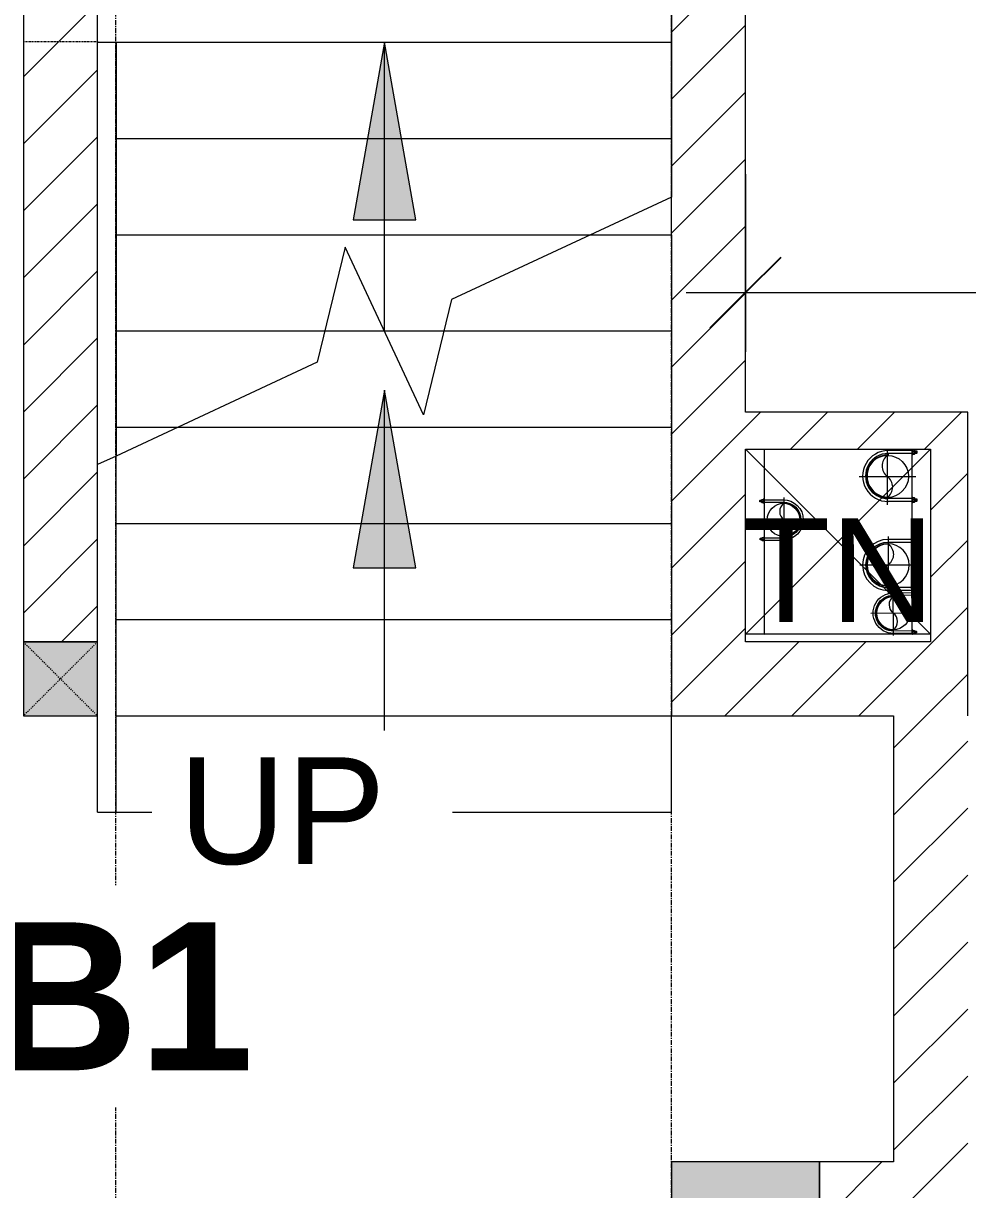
# Model space of a CAD drawing. Header units: millimetres. Extents: x 962 to 241049, y -15958 to 84407.
# Drawn here: x 107381 to 109932, y 73237 to 76388 of the extents above; entities that cross this region are included whole.
import ezdxf

# ---------------------------------------------------------------- set-up
doc = ezdxf.new("R2010")
doc.units = ezdxf.units.MM
for name, pattern in [('Dash', [6, 3, -3]), ('Grid Line', [22.225, 12.7, -3.175, 3.175, -3.175]), ('IMPORT-CENTER _3_', [10.16, 6.35, -1.27, 1.27, -1.27]), ('Overhead', [3.96875, 2.38125, -1.5875])]:
    doc.linetypes.add(name, pattern=pattern)
for name, color, linetype, lineweight in [('0-1', 7, 'Continuous', 5), ('0-2', 250, 'Continuous', 9), ('A-ANNO-DIMS', 211, 'Continuous', 9), ('A-ANNO-DIMS-160', 211, 'Continuous', 9), ('A-FLOR-1', 250, 'Continuous', 9), ('A-FLOR-HRAL', 11, 'Continuous', 9), ('A-WALL', 113, 'Continuous', 9), ('A-WALL-3', 113, 'Continuous', 18), ('A-WALL-PATT-2', 111, 'Continuous', 9), ('G-ANNO-TEXT-1', 7, 'Continuous', 9), ('G-IMPT', 8, 'Continuous', 9), ('G-IMPT-2', 8, 'IMPORT-CENTER _3_', 9), ('M-EQPM', 50, 'Continuous', 9), ('S-COLS', 52, 'Continuous', 9), ('S-COLS-1', 52, 'Continuous', 5), ('S-COLS-2', 7, 'Continuous', 18), ('S-COLS-6', 52, 'Continuous', 18), ('S-COLS-7', 52, 'Dash', 9), ('S-COLS-HDLN', 52, 'Dash', 9), ('S-GRID-1', 1, 'Grid Line', 9), ('S-STRS', 31, 'Continuous', 9), ('S-STRS-ANNO', 31, 'Continuous', 9), ('S-STRS-IDEN', 31, 'Continuous', 9), ('S-STRS-MBND', 31, 'Overhead', 9), ('S-STRS-MBND-1', 31, 'Continuous', 9)]:
    doc.layers.add(name, color=color, linetype=linetype, lineweight=lineweight)
doc.styles.add('Arial', font='arial_0.ttf', dxfattribs={"height": 288})
doc.styles.add('Arial_10', font='arial_0.ttf', dxfattribs={"height": 280})
doc.styles.add('Arial_B_4', font='arialbd_0.ttf', dxfattribs={"height": 400})
doc.styles.add('UTM Avo', font='UTM Avo.ttf', dxfattribs={"width": 0.9, "height": 400})
doc.dimstyles.new('1_Dim_chi_tiet_2_5_1', dxfattribs={"dimscale": 304.8, "dimtxt": 399.720379, "dimasz": 0.629921, "dimexe": 0.524934, "dimexo": 0.0625, "dimgap": 0.052493, "dimtad": 1, "dimdec": 0, "dimrnd": 5, "dimzin": 0, "dimdsep": 46, "dimtxsty": 'UTM Avo', "dimblk1": 'OBLIQUE', "dimblk2": 'OBLIQUE', "dimsah": 1, "dimcen": 0.09, "dimdle": 0.524934, "dimazin": 0, "dimtfac": 1, "dimtdec": 4, "dimtix": 1, "dimtmove": 0, "dimatfit": 3, "dimfxl": 1.049869, "dimfxlon": 1, "dimtvp": 1, "dimtolj": 1, "dimtzin": 0, "dimarcsym": 2})
pattern_1 = [(45, (63179.03, 0), (-90.50967, 90.50967), [])]

# ---------------------------------------------------------------- blocks, each defined once
blk = doc.blocks.new('NCV_TKTC_KET CAU_rvt-1-TKCS_MB TẦNG 1')
at = {"layer": 'S-COLS-1'}
blk.add_hatch(color=256, dxfattribs=at).paths.add_polyline_path([(46352.6, 73111.9), (46352.6, 73311.9), (45952.6, 73311.9), (45952.6, 73111.9)])
at = {"layer": 'A-FLOR-1'}
for p, q in [((44453, 76336.9), (45952.6, 76336.9)), ((46152.6, 74737.4), (46152.6, 75237.4)), ((46652.6, 74737.4), (46152.6, 74737.4))]:
    blk.add_line(p, q, dxfattribs=at)
at = {"layer": 'S-COLS-2'}
for p, q in [((45952.6, 73311.9), (45952.6, 73111.9)), ((46352.6, 73311.9), (45952.6, 73311.9)), ((46352.6, 73111.9), (46352.6, 73311.9))]:
    blk.add_line(p, q, dxfattribs=at)
blk = doc.blocks.new('Top Rail Type - Top Rail_Internal_-1529855-TKCS_MB TẦNG 1')
at = {"layer": 'A-FLOR-HRAL'}
for p, q in [((44403, 76336.9), (44453, 76336.9)), ((44403, 75195.7), (44403, 76336.9)), ((44453, 76336.9), (44453, 75219))]:
    blk.add_line(p, q, dxfattribs=at)
blk = doc.blocks.new('Top Rail Type - Top Rail_Internal_-V124-TKCS_MB TẦNG 1')
at = {"layer": 'A-FLOR-HRAL'}
for p, q in [((44403, 76336.9), (44453, 76336.9)), ((44403, 75195.7), (44403, 76336.9)), ((44453, 75219), (44453, 76336.9))]:
    blk.add_line(p, q, dxfattribs=at)
blk = doc.blocks.new('Top Rail Type - Top Rail_Internal_-1747916-TKCS_MB TẦNG 1')
at = {"layer": 'A-FLOR-HRAL'}
for p, q in [((44453, 75219), (44403, 75195.7)), ((44453, 74256.9), (44453, 75219)), ((44403, 74256.9), (44403, 75195.7)), ((44403, 74256.9), (44453, 74256.9))]:
    blk.add_line(p, q, dxfattribs=at)
blk = doc.blocks.new('TKTC_XREF_251221_MB TANG 1 - TKTC_XREF_260130_MB TANG 1_dwg_CUM U_DN100-4202115-TKCS_MB TẦNG 1')
at = {"layer": 'G-IMPT'}
blk.add_hatch(color=256, dxfattribs=at).paths.add_polyline_path([(0, -61), (0, -57), (14.8, -55.1), (28.5, -49.4), (40.3, -40.3), (49.4, -28.5), (55.1, -14.8), (57, 0), (55.1, 14.8), (49.4, 28.5), (40.3, 40.3), (28.5, 49.4), (14.8, 55.1), (0, 57), (0, 61), (15.8, 58.9), (30.5, 52.8), (43.1, 43.1), (52.8, 30.5), (58.9, 15.8), (61, 0), (58.9, -15.8), (52.8, -30.5), (43.1, -43.1), (30.5, -52.8), (15.8, -58.9)])
for p, q in [((-79.1, 66.6), (-79.1, 63.4)), ((-76.6, 66.6), (-76.6, 63.4)), ((-74.6, 66.6), (-74.6, 63.4)), ((-72.7, 69.3), (-72.7, 60.7)), ((-66.9, 67.9), (-71.7, 67.9)), ((-66.9, 62.1), (-71.7, 62.1)), ((-65, 69), (0, 69)), ((-79.1, -63.4), (-79.1, -66.6)), ((-76.6, -63.4), (-76.6, -66.6)), ((-74.6, -63.4), (-74.6, -66.6)), ((-72.7, -60.7), (-72.7, -69.3)), ((-66.9, -62.1), (-71.7, -62.1)), ((-66.9, -67.9), (-71.7, -67.9)), ((-65, -69), (0, -69))]:
    blk.add_line(p, q, dxfattribs=at)
at = {"layer": 'G-IMPT', "flags": 128}
for points in [[(-72.7, 67.6), (-78.1, 67.6), (-78.1, 62.4), (-72.7, 62.4)], [(-71.7, 59.2), (-66.9, 59.2), (-66.9, 70.8), (-71.7, 70.8)], [(-66.9, 70.8), (-66.9, 72.7), (-65, 72.7), (-65, 57.3), (-66.9, 57.3), (-66.9, 59.2)], [(-65, 61), (0, 61), (0, 57)], [(-72.7, -62.4), (-78.1, -62.4), (-78.1, -67.6), (-72.7, -67.6)], [(-71.7, -70.8), (-66.9, -70.8), (-66.9, -59.2), (-71.7, -59.2)], [(-66.9, -59.2), (-66.9, -57.3), (-65, -57.3), (-65, -72.7), (-66.9, -72.7), (-66.9, -70.8)], [(-65, -61), (0, -61), (0, -57)]]:
    blk.add_lwpolyline(points, dxfattribs=at)
at = {"layer": 'G-IMPT'}
for centre, radius, start, end in [((-78.1, 66.6), 0.96, 90, 180), ((-78.1, 63.4), 0.96, 180, 270), ((-71.1, 69.3), 1.56, 112.6199, 247.3801), ((-67.9, 65), 4.8, 143.1301, 216.8699), ((-71.1, 60.7), 1.56, 112.6199, 247.3801), ((0, 0), 69, 270, 90), ((0, 0), 61, 270, 90), ((0, 0), 57, 270, 90), ((-78.1, -63.4), 0.96, 90, 180), ((-78.1, -66.6), 0.96, 180, 270), ((-71.1, -60.7), 1.56, 112.6199, 247.3801), ((-67.9, -65), 4.8, 143.1301, 216.8699), ((-71.1, -69.3), 1.56, 112.6199, 247.3801)]:
    blk.add_arc(centre, radius, start, end, dxfattribs=at)
blk = doc.blocks.new('TKTC_XREF_251221_MB TANG 1 - TKTC_XREF_260130_MB TANG 1_dwg_$cc-4202117-TKCS_MB TẦNG 1')
at = {"layer": 'G-IMPT'}
blk.add_circle((0, 0), 0.5, dxfattribs=at)
for centre, radius, start, end in [((0, 0), 0.5, 90, 270), ((0.188, 0.25), 0.313, 126.8699, 233.1301), ((-0.188, -0.25), 0.313, 306.8699, 53.1301)]:
    blk.add_arc(centre, radius, start, end, dxfattribs=at)
at = {"layer": 'G-IMPT-2'}
for p, q in [((0, -0.673), (0, 0.673)), ((-0.673, 0), (0.673, 0))]:
    blk.add_line(p, q, dxfattribs=at)
blk = doc.blocks.new('TKTC_XREF_251221_MB TANG 1 - TKTC_XREF_260130_MB TANG 1_dwg_$cc-V178-TKCS_MB TẦNG 1')
at = {"layer": 'G-IMPT'}
blk.add_circle((0, 0), 0.5, dxfattribs=at)
for centre, radius, start, end in [((0, 0), 0.5, 90, 270), ((0.188, 0.25), 0.313, 126.8699, 233.1301), ((-0.188, -0.25), 0.313, 306.8699, 53.1301)]:
    blk.add_arc(centre, radius, start, end, dxfattribs=at)
at = {"layer": 'G-IMPT-2'}
for p, q in [((0, -0.673), (0, 0.647)), ((-0.673, 0), (0.673, 0))]:
    blk.add_line(p, q, dxfattribs=at)
blk = doc.blocks.new('TKTC_XREF_251221_MB TANG 1 - TKTC_XREF_260130_MB TANG 1_dwg_$cc-4202118-TKCS_MB TẦNG 1')
at = {"layer": 'G-IMPT'}
blk.add_circle((0, 0), 0.5, dxfattribs=at)
for centre, radius, start, end in [((0, 0), 0.5, 90, 270), ((0.188, 0.25), 0.313, 126.8699, 233.1301), ((-0.188, -0.25), 0.313, 306.8699, 53.1301)]:
    blk.add_arc(centre, radius, start, end, dxfattribs=at)
at = {"layer": 'G-IMPT-2'}
for p, q in [((0, -0.673), (0, 0.673)), ((-0.673, 0), (0.673, 0))]:
    blk.add_line(p, q, dxfattribs=at)
blk = doc.blocks.new('TKTC_XREF_251221_MB TANG 1 - TKTC_XREF_260130_MB TANG 1_dwg_$cc-4202122-TKCS_MB TẦNG 1')
at = {"layer": 'G-IMPT'}
blk.add_circle((0, 0), 0.5, dxfattribs=at)
for centre, radius, start, end in [((0, 0), 0.5, 90, 270), ((0.188, 0.25), 0.313, 126.8699, 233.1301), ((-0.188, -0.25), 0.313, 306.8699, 53.1301)]:
    blk.add_arc(centre, radius, start, end, dxfattribs=at)
at = {"layer": 'G-IMPT-2'}
for p, q in [((0, -0.673), (0, 0.673)), ((-0.673, 0), (0.673, 0))]:
    blk.add_line(p, q, dxfattribs=at)
blk = doc.blocks.new('TKTC_XREF_251221_MB TANG 1 - TKTC_XREF_260130_MB TANG 1_dwg_CUM U_DN100-4202112-TKCS_MB TẦNG 1')
at = {"layer": 'G-IMPT'}
blk.add_hatch(color=256, dxfattribs=at).paths.add_polyline_path([(0, 61), (0, 57), (14.8, 55.1), (28.5, 49.4), (40.3, 40.3), (49.4, 28.5), (55.1, 14.8), (57, 0), (55.1, -14.8), (49.4, -28.5), (40.3, -40.3), (28.5, -49.4), (14.8, -55.1), (0, -57), (0, -61), (15.8, -58.9), (30.5, -52.8), (43.1, -43.1), (52.8, -30.5), (59.7, -9.6), (61, 0), (58.9, 15.8), (52.8, 30.5), (43.1, 43.1), (30.5, 52.8), (15.8, 58.9)])
for p, q in [((-79.1, 66.6), (-79.1, 63.4)), ((-76.6, 66.6), (-76.6, 63.4)), ((-74.6, 66.6), (-74.6, 63.4)), ((-72.7, 69.3), (-72.7, 60.7)), ((-66.9, 67.9), (-71.7, 67.9)), ((-65, 69), (0, 69)), ((-66.9, 62.1), (-71.7, 62.1)), ((-72.7, -60.7), (-72.7, -69.3)), ((-66.9, -62.1), (-71.7, -62.1)), ((-79.1, -63.4), (-79.1, -66.6)), ((-76.6, -63.4), (-76.6, -66.6)), ((-74.6, -63.4), (-74.6, -66.6)), ((-66.9, -67.9), (-71.7, -67.9)), ((-65, -69), (0, -69))]:
    blk.add_line(p, q, dxfattribs=at)
at = {"layer": 'G-IMPT', "flags": 128}
for points in [[(-72.7, 67.6), (-78.1, 67.6), (-78.1, 62.4), (-72.7, 62.4)], [(-71.7, 59.2), (-66.9, 59.2), (-66.9, 70.8), (-71.7, 70.8)], [(-66.9, 70.8), (-66.9, 72.7), (-65, 72.7), (-65, 57.3), (-66.9, 57.3), (-66.9, 59.2)], [(-65, 61), (0, 61), (0, 57)], [(-72.7, -62.4), (-78.1, -62.4), (-78.1, -67.6), (-72.7, -67.6)], [(-71.7, -70.8), (-66.9, -70.8), (-66.9, -59.2), (-71.7, -59.2)], [(-66.9, -59.2), (-66.9, -57.3), (-65, -57.3), (-65, -72.7), (-66.9, -72.7), (-66.9, -70.8)], [(-65, -61), (0, -61), (0, -57)]]:
    blk.add_lwpolyline(points, dxfattribs=at)
at = {"layer": 'G-IMPT'}
for centre, radius, start, end in [((-78.1, 66.6), 0.96, 90, 180), ((-78.1, 63.4), 0.96, 180, 270), ((-71.1, 69.3), 1.56, 112.6199, 247.3801), ((-67.9, 65), 4.8, 143.1301, 216.8699), ((0, 0), 69, 270, 90), ((-71.1, 60.7), 1.56, 112.6199, 247.3801), ((0, 0), 61, 270, 90), ((0, 0), 57, 270, 90), ((-78.1, -63.4), 0.96, 90, 180), ((-71.1, -60.7), 1.56, 112.6199, 247.3801), ((-67.9, -65), 4.8, 143.1301, 216.8699), ((-78.1, -66.6), 0.96, 180, 270), ((-71.1, -69.3), 1.56, 112.6199, 247.3801)]:
    blk.add_arc(centre, radius, start, end, dxfattribs=at)
blk = doc.blocks.new('TKTC_XREF_251221_MB TANG 1 - TKTC_XREF_260130_MB TANG 1_dwg-4202109-TKCS_MB TẦNG 1')
at = {"layer": 'G-IMPT', "flags": 128}
for points in [[(-156999.1, -326109.3), (-156949.1, -326109.7), (-156949.1, -326609.5), (-156998.9, -326609.2), (-156998.9, -326109.3)], [(-156549.2, -326109.3), (-156499.2, -326109.7), (-156499.2, -326609.5), (-156548.9, -326609.2), (-156548.9, -326109.3)]]:
    blk.add_lwpolyline(points, dxfattribs=at)
for name, p, xscale, yscale, zscale, rotation in [('TKTC_XREF_251221_MB TANG 1 - TKTC_XREF_260130_MB TANG 1_dwg_$cc-V178-TKCS_MB TẦNG 1', (-156615.8, -326182.8), 113.7150000000092, 113.7150000000092, 113.7150000000092, 359.9990086636432), ('TKTC_XREF_251221_MB TANG 1 - TKTC_XREF_260130_MB TANG 1_dwg_CUM U_DN100-4202112-TKCS_MB TẦNG 1', (-156614, -326181.8), 0.9975000000000005, 0.9975000000000005, 0.9975000000000005, 180.000991338195), ('TKTC_XREF_251221_MB TANG 1 - TKTC_XREF_260130_MB TANG 1_dwg_$cc-4202118-TKCS_MB TẦNG 1', (-156895.4, -326300.2), 90.00000000005119, 90.00000000005119, 90.00000000005119, 180.3740267799373), ('TKTC_XREF_251221_MB TANG 1 - TKTC_XREF_260130_MB TANG 1_dwg_CUM U_DN100-4202112-TKCS_MB TẦNG 1', (-156613.9, -326421.9), 0.9974999999999965, 0.9974999999999965, 0.9974999999999965, 180.0009913385626), ('TKTC_XREF_251221_MB TANG 1 - TKTC_XREF_260130_MB TANG 1_dwg_$cc-4202117-TKCS_MB TẦNG 1', (-156600, -326552.1), 90.00000000005119, 90.00000000005119, 90.00000000005119, 0.3740267799372842)]:
    blk.add_blockref(name, p, dxfattribs=dict(xscale=xscale, yscale=yscale, zscale=zscale, rotation=rotation))
at = {"extrusion": (0, 0, -1)}
for name, p, xscale, yscale, zscale, rotation in [('TKTC_XREF_251221_MB TANG 1 - TKTC_XREF_260130_MB TANG 1_dwg_CUM U_DN100-4202115-TKCS_MB TẦNG 1', (156897.4, -326300.2), 0.7894736842105242, 0.7894736842105242, -0.7894736842105242, 179.6259732184666), ('TKTC_XREF_251221_MB TANG 1 - TKTC_XREF_260130_MB TANG 1_dwg_$cc-4202122-TKCS_MB TẦNG 1', (156613.9, -326421.9), 113.7150000000092, 113.7150000000092, -113.7150000000092, 179.9990086636432), ('TKTC_XREF_251221_MB TANG 1 - TKTC_XREF_260130_MB TANG 1_dwg_CUM U_DN100-4202115-TKCS_MB TẦNG 1', (156600, -326552.2), 0.7894736842105242, 0.7894736842105242, -0.7894736842105242, 359.6259732184666)]:
    blk.add_blockref(name, p, dxfattribs=dict(at, xscale=xscale, yscale=yscale, zscale=zscale, rotation=rotation))
blk = doc.blocks.new('TKTC_XREF_251221_MB TANG 1 - TKTC_XREF_251221_MB TANG 1-2038492-TKCS_MB TẦNG 1')
blk.add_blockref('TKTC_XREF_251221_MB TANG 1 - TKTC_XREF_260130_MB TANG 1_dwg-4202109-TKCS_MB TẦNG 1', (169499.1, 384109.7))
blk = doc.blocks.new('G1_SOF - BO TRU - 200x200-3050151-TKCS_MB TẦNG 1')
at = {"layer": 'S-COLS-HDLN'}
for p, q in [((-100, 100), (100, -100)), ((100, 100), (-100, -100))]:
    blk.add_line(p, q, dxfattribs=at)
blk = doc.blocks.new('DIMBLOCK366-TKCS_MB TẦNG 1')
at = {"layer": 'A-ANNO-DIMS-160'}
for p, q in [((109331.6, 75980.5), (109331.6, 75500.5)), ((109331.6, 75660.5), (109331.6, 75980.5)), ((117931.6, 75980.5), (117931.6, 75500.5)), ((117931.6, 75660.5), (117931.6, 75980.5)), ((109171.6, 75660.5), (118091.6, 75660.5))]:
    blk.add_line(p, q, dxfattribs=at)
at = {"layer": 'A-ANNO-DIMS-160', "lineweight": 25}
for p, q in [((109331.6, 75660.5), (109427.6, 75756.5)), ((117931.6, 75660.5), (118027.6, 75756.5)), ((109331.6, 75660.5), (109235.6, 75564.5)), ((117931.6, 75660.5), (117835.6, 75564.5))]:
    blk.add_line(p, q, dxfattribs=at)
at = {"layer": 'A-ANNO-DIMS-160', "color": 0, "insert": (113083.8, 76180.1), "char_height": 400, "width": 1314.636, "attachment_point": 1, "line_spacing_factor": 1.110334, "style": 'UTM Avo'}
blk.add_mtext('8600', dxfattribs=at)
blk = doc.blocks.new('_Oblique')
at = {"color": 0, "linetype": 'ByBlock', "lineweight": -2}
blk.add_line((-0.5, -0.5), (0.5, 0.5), dxfattribs=at)

msp = doc.modelspace()

# ---------------------------------------------------------------- hatches: boundary and pattern name
at = {"layer": 'A-WALL-PATT-2'}
h = msp.add_hatch(dxfattribs=at)
h.set_pattern_fill('FP_1', color=256, style=0, pattern_type=2)
h.set_pattern_definition(pattern_1)
h.paths.add_polyline_path([(107381.6, 74716.9), (107581.6, 74716.9), (107581.6, 78036.9), (107381.6, 78036.9), (107381.6, 75467.3)])
h = msp.add_hatch(dxfattribs=at)
h.set_pattern_fill('FP_1', color=256, style=0, pattern_type=2)
h.set_pattern_definition(pattern_1)
h.paths.add_polyline_path([(109131.6, 74516.9), (109331.6, 74516.9), (109331.6, 77936.9), (109131.6, 77936.9), (109131.6, 74938.2)])
h = msp.add_hatch(dxfattribs=at)
h.set_pattern_fill('FP_1', color=256, style=0, pattern_type=2)
h.set_pattern_definition(pattern_1)
h.paths.add_polyline_path([(109831.6, 75237.4), (109831.6, 75337.4), (109331.6, 75337.4), (109331.6, 75237.4), (109622.4, 75237.4)])
h = msp.add_hatch(dxfattribs=at)
h.set_pattern_fill('FP_1', color=256, style=0, pattern_type=2)
h.set_pattern_definition(pattern_1)
h.paths.add_polyline_path([(109831.6, 74516.9), (109931.6, 74516.9), (109931.6, 75337.4), (109831.6, 75337.4), (109831.6, 74673.7)])
h = msp.add_hatch(dxfattribs=at)
h.set_pattern_fill('FP_1', color=256, style=0, pattern_type=2)
h.set_pattern_definition(pattern_1)
h.paths.add_polyline_path([(109331.6, 74516.9), (109831.6, 74516.9), (109831.6, 74716.9), (109331.6, 74716.9)])
h = msp.add_hatch(dxfattribs=at)
h.set_pattern_fill('FP_1', color=256, style=0, pattern_type=2)
h.set_pattern_definition(pattern_1)
h.paths.add_polyline_path([(109931.6, 70036.9), (109931.6, 70195.3), (109731.6, 70195.3), (109731.6, 70036.9)])
h.paths.add_polyline_path([(109931.6, 71285.3), (109931.6, 71511.9), (109731.6, 71511.9), (109731.6, 71285.3)])
h.paths.add_polyline_path([(109731.6, 71711.9), (109931.6, 71711.9), (109931.6, 74516.9), (109731.6, 74516.9), (109731.6, 72292.8)])
h = msp.add_hatch(dxfattribs=at)
h.set_pattern_fill('FP_1', color=256, style=0, pattern_type=2)
h.set_pattern_definition(pattern_1)
h.paths.add_polyline_path([(109531.6, 73111.9), (109731.6, 73111.9), (109731.6, 73311.9), (109531.6, 73311.9)])
at = {"layer": 'S-COLS-1'}
msp.add_hatch(color=256, dxfattribs=at).paths.add_polyline_path([(107581.6, 74516.9), (107581.6, 74716.9), (107381.6, 74716.9), (107381.6, 74516.9)])
at = {"layer": 'S-STRS-ANNO'}
for points in [[(108441.2, 75856.9), (108356.6, 76336.9), (108272, 75856.9)], [(108441.2, 74916.9), (108356.6, 75396.9), (108272, 74916.9)], [(108356.6, 74176.9), (108399.8, 74189.6), (108429.4, 74223.7), (108435.8, 74268.3), (108417.1, 74309.3), (108379.1, 74333.7), (108334.1, 74333.7), (108296.1, 74309.3), (108277.4, 74268.3), (108283.8, 74223.7), (108313.3, 74189.6)]]:
    msp.add_hatch(color=256, dxfattribs=at).paths.add_polyline_path(points)
h = msp.add_hatch(color=256, dxfattribs=at)
edge = h.paths.add_edge_path()
edge.add_arc((108356.6, 74256.9), 80, 0, 360)

# ---------------------------------------------------------------- linework, layer by layer
at = {"layer": '0-2'}
for p, q in [((109331.7, 75237.4), (109831.6, 74737.4)), ((109831.6, 75237.4), (109331.7, 74737.4)), ((109331.7, 74737.4), (109331.7, 75237.4)), ((109831.6, 74737.4), (109331.7, 74737.4))]:
    msp.add_line(p, q, dxfattribs=at)
at = {"layer": 'A-WALL'}
msp.add_line((107381.6, 74716.9), (107581.6, 74716.9), dxfattribs=at)
at = {"layer": 'A-WALL-3'}
for p, q in [((107381.6, 78036.9), (107381.6, 74716.9)), ((107581.6, 74716.9), (107581.6, 78036.9)), ((109131.6, 77936.9), (109131.6, 75918.3)), ((109331.6, 75337.4), (109331.6, 77936.9)), ((109131.6, 75816.9), (109131.6, 74516.9)), ((109931.6, 75337.4), (109331.6, 75337.4)), ((109931.6, 74516.9), (109931.6, 75337.4)), ((109331.6, 74716.9), (109331.6, 75237.4)), ((109331.6, 75237.4), (109831.6, 75237.4)), ((109831.6, 75237.4), (109831.6, 74716.9)), ((109831.6, 74716.9), (109331.6, 74716.9)), ((109131.6, 74516.9), (109731.6, 74516.9)), ((109731.6, 74516.9), (109731.6, 73311.9)), ((109731.6, 73311.9), (109531.6, 73311.9)), ((109531.6, 73311.9), (109531.6, 73111.9))]:
    msp.add_line(p, q, dxfattribs=at)
at = {"layer": 'S-COLS'}
msp.add_line((107581.6, 74716.9), (107381.6, 74716.9), dxfattribs=at)
at = {"layer": 'S-COLS-6'}
for p, q in [((107381.6, 74716.9), (107381.6, 74516.9)), ((107581.6, 74516.9), (107581.6, 74716.9)), ((107381.6, 74516.9), (107581.6, 74516.9))]:
    msp.add_line(p, q, dxfattribs=at)
at = {"layer": 'S-GRID-1'}
for p, q in [((107631.6, 15532), (107631.6, 78459.2)), ((109131.6, 15532), (109131.6, 78459.2))]:
    msp.add_line(p, q, dxfattribs=at)
at = {"layer": 'S-STRS'}
for p, q in [((107632, 76336.9), (109131.6, 76336.9)), ((107632, 76076.9), (109131.6, 76076.9)), ((109131.6, 75816.9), (109131.6, 75918.3)), ((107632, 75816.9), (108914.2, 75816.9)), ((108914.2, 75816.9), (109131.6, 75816.9)), ((107632, 75556.9), (108195.9, 75556.9)), ((108195.9, 75556.9), (108356.6, 75556.9)), ((108356.6, 75556.9), (108517.3, 75556.9)), ((108517.3, 75556.9), (109131.6, 75556.9)), ((107632, 75296.9), (107799, 75296.9)), ((107799, 75296.9), (109131.6, 75296.9)), ((107632, 75036.9), (109131.6, 75036.9)), ((107632, 74776.9), (109131.6, 74776.9)), ((107581.6, 74256.9), (107581.6, 74516.9)), ((107632, 74516.9), (109131.6, 74516.9)), ((109131.6, 74256.9), (109131.6, 74516.9)), ((107632, 74256.9), (109131.6, 74256.9))]:
    msp.add_line(p, q, dxfattribs=at)
at = {"layer": 'S-STRS-ANNO'}
for p, q in [((108356.6, 76336.9), (108272, 75856.9)), ((108356.6, 76076.9), (108356.6, 76336.9)), ((108441.2, 75856.9), (108356.6, 76336.9)), ((108356.6, 75816.9), (108356.6, 76076.9)), ((108272, 75856.9), (108441.2, 75856.9)), ((108356.6, 75556.9), (108356.6, 75816.9)), ((108356.6, 75396.9), (108272, 74916.9)), ((108356.6, 75296.9), (108356.6, 75396.9)), ((108441.2, 74916.9), (108356.6, 75396.9)), ((108356.6, 75036.9), (108356.6, 75296.9)), ((108356.6, 74776.9), (108356.6, 75036.9)), ((108272, 74916.9), (108441.2, 74916.9)), ((108356.6, 74516.9), (108356.6, 74776.9)), ((108356.6, 74256.9), (108356.6, 74516.9)), ((108334.1, 74333.7), (108296.1, 74309.3)), ((108379.1, 74333.7), (108334.1, 74333.7)), ((108417.1, 74309.3), (108379.1, 74333.7)), ((108296.1, 74309.3), (108277.4, 74268.3)), ((108435.8, 74268.3), (108417.1, 74309.3)), ((108277.4, 74268.3), (108283.8, 74223.7)), ((108429.4, 74223.7), (108435.8, 74268.3)), ((108283.8, 74223.7), (108313.3, 74189.6)), ((108399.8, 74189.6), (108429.4, 74223.7)), ((108313.3, 74189.6), (108356.6, 74176.9)), ((108356.6, 74176.9), (108399.8, 74189.6))]:
    msp.add_line(p, q, dxfattribs=at)
msp.add_circle((108356.6, 74256.9), 80, dxfattribs=at)
at = {"layer": 'S-STRS-MBND'}
for p, q in [((109131.6, 76336.9), (109131.6, 78036.9)), ((107381.2, 76339), (107581.6, 76339)), ((107581.6, 76339), (107581.6, 76336.9)), ((107581.6, 76336.9), (109131.6, 76336.9)), ((107581.6, 75648.7), (107581.6, 76336.9)), ((109131.6, 75918.3), (109131.6, 76336.9))]:
    msp.add_line(p, q, dxfattribs=at)
at = {"layer": 'S-STRS-MBND-1'}
for p, q in [((109131.6, 75918.3), (108537.9, 75641.5)), ((108250.9, 75783.5), (108175.3, 75472.4)), ((108462.2, 75330.4), (108250.9, 75783.5)), ((108537.9, 75641.5), (108462.2, 75330.4)), ((108175.3, 75472.4), (107632, 75219))]:
    msp.add_line(p, q, dxfattribs=at)

# ---------------------------------------------------------------- block references
at = {"layer": '0-1'}
msp.add_blockref('NCV_TKTC_KET CAU_rvt-1-TKCS_MB TẦNG 1', (63179, 0), dxfattribs=at)
at = {"layer": 'A-FLOR-HRAL'}
for name in ['Top Rail Type - Top Rail_Internal_-1529855-TKCS_MB TẦNG 1', 'Top Rail Type - Top Rail_Internal_-V124-TKCS_MB TẦNG 1', 'Top Rail Type - Top Rail_Internal_-1747916-TKCS_MB TẦNG 1']:
    msp.add_blockref(name, (63179, 0), dxfattribs=at)
at = {"layer": 'M-EQPM'}
msp.add_blockref('TKTC_XREF_251221_MB TANG 1 - TKTC_XREF_251221_MB TANG 1-2038492-TKCS_MB TẦNG 1', (96831.6, 17236.9), dxfattribs=at)
at = {"layer": 'S-COLS-7'}
msp.add_blockref('G1_SOF - BO TRU - 200x200-3050151-TKCS_MB TẦNG 1', (107481.6, 74616.9), dxfattribs=at)

# ---------------------------------------------------------------- texts
at = {"layer": 'G-ANNO-TEXT-1', "insert": (109582.1, 74910.5), "char_height": 280, "width": 603.2, "attachment_point": 5, "line_spacing_factor": 0.936439, "style": 'Arial_10'}
msp.add_mtext('\\pt79.9988,160.0004,239.9992,320.0008,399.9996,480.0012,560,639.9988,720.0004,799.9992,880.0008,959.9996,1040.0012,1120,1199.9988,1280.0004,1359.9992,1440.0008,1519.9996,1600.0012,1680,1759.9988,1840.0004,1919.9992,2000.0008,2079.9996,2160.0012,2240,2319.9988,2400.0004,2479.9992,2560.0008;TN', dxfattribs=at)

# ---------------------------------------------------------------- dimensions: what is measured, and where the dimension line sits
at = {"layer": 'A-ANNO-DIMS'}
dim = msp.add_linear_dim(base=(117931.6, 75660.5), p1=(109331.6, 75980.5), p2=(117931.6, 75980.5), dimstyle='1_Dim_chi_tiet_2_5_1', override={"dimpost": '<>', "dimfxl": 8600}, dxfattribs=at)
dim.commit()
dim.dimension.update_dxf_attribs({"geometry": 'DIMBLOCK366-TKCS_MB TẦNG 1', "text_midpoint": (113631.6, 75883.4)})

# ---------------------------------------------------------------- next in the draw order: texts
at = {"layer": 'S-STRS-IDEN', "insert": (107800.6, 74404.8), "char_height": 288, "width": 667.231, "attachment_point": 1, "line_spacing_factor": 0.941778, "style": 'Arial', "bg_fill": 3, "box_fill_scale": 1.25, "bg_fill_color": 256, "bg_fill_true_color": 13158600, "bg_fill_transparency": 0}
msp.add_mtext('UP', dxfattribs=at)

# ---------------------------------------------------------------- next in the draw order: texts
at = {"layer": 'G-ANNO-TEXT-1', "insert": (107475.6, 73759.4), "char_height": 400, "width": 1894.4, "attachment_point": 5, "line_spacing_factor": 0.936439, "style": 'Arial_B_4', "bg_fill": 3, "box_fill_scale": 1.25, "bg_fill_color": 256, "bg_fill_true_color": 13158600, "bg_fill_transparency": 0}
msp.add_mtext('\\pt8,16,24,32,40,48,56,64,72,80,88,96,104,112,120,128,136,144,152,160,168,176,184,192,200,208,216,224,232,240,248,256;TB1', dxfattribs=at)

doc.saveas('drawing.dxf')
